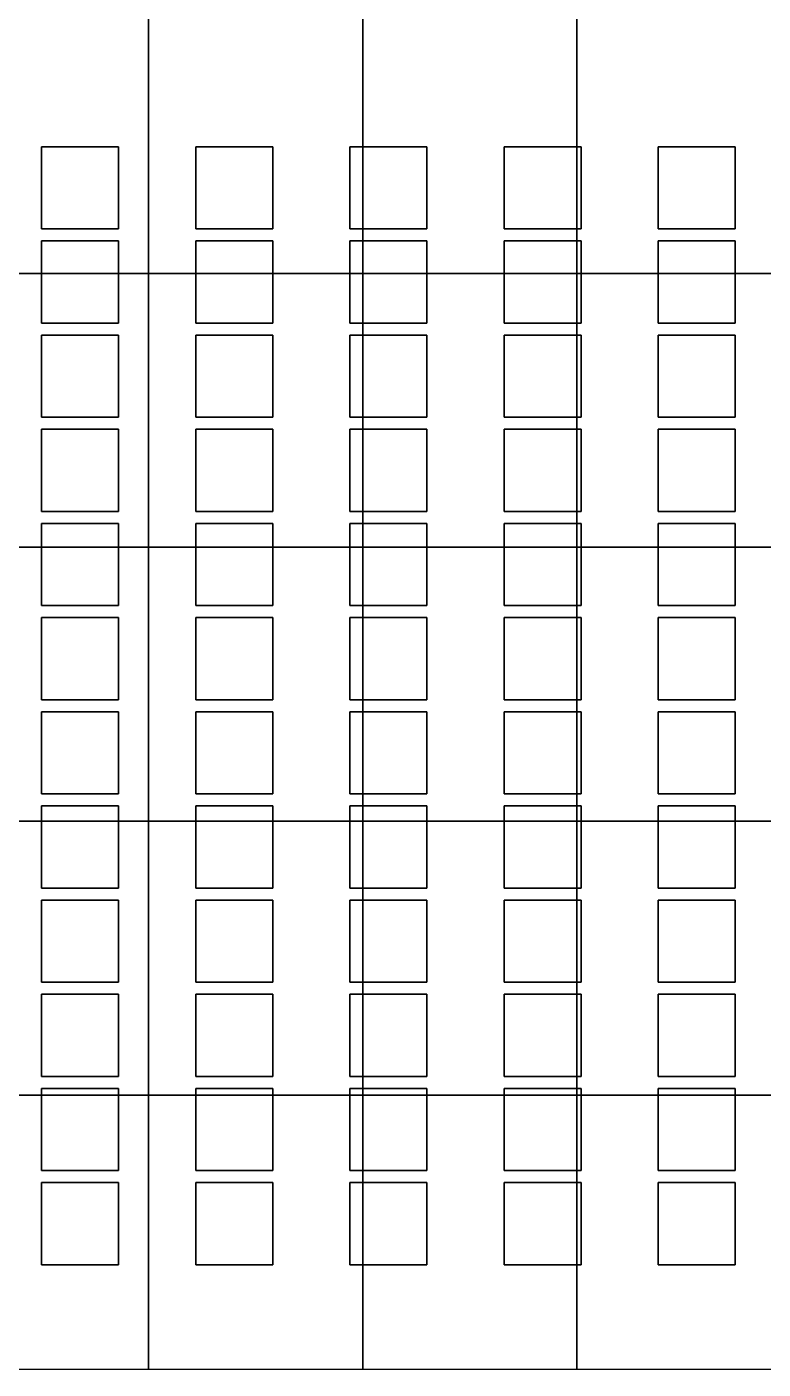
# Model space of a CAD drawing. Header units: millimetres. Extents: x -10000 to 28900, y -8000 to 8000.
# Drawn here: x 5289 to 9588, y -8000 to -160 of the extents above; entities that cross this region are included whole.
import ezdxf

# ---------------------------------------------------------------- set-up
doc = ezdxf.new("R2010")
doc.units = ezdxf.units.MM

msp = doc.modelspace()

# ---------------------------------------------------------------- linework, layer by layer
at = {"layer": 'FLOOR - STALLS'}
for points in [[(4750, -1600, 396.4), (6000, -1600, 485.7), (6000, 0, 485.7), (4750, 0, 396.4)], [(6000, -1600, 485.7), (7250, -1600, 575), (7250, 0, 575), (6000, 0, 485.7)], [(7250, -1600, 575), (8500, -1600, 664.3), (8500, 0, 664.3), (7250, 0, 575)], [(8500, -1600, 664.3), (9750, -1600, 753.6), (9750, 0, 753.6), (8500, 0, 664.3)], [(4750, -3200, 396.4), (6000, -3200, 485.7), (6000, -1600, 485.7), (4750, -1600, 396.4)], [(6000, -3200, 485.7), (7250, -3200, 575), (7250, -1600, 575), (6000, -1600, 485.7)], [(7250, -3200, 575), (8500, -3200, 664.3), (8500, -1600, 664.3), (7250, -1600, 575)], [(8500, -3200, 664.3), (9750, -3200, 753.6), (9750, -1600, 753.6), (8500, -1600, 664.3)], [(4750, -4800, 396.4), (6000, -4800, 485.7), (6000, -3200, 485.7), (4750, -3200, 396.4)], [(6000, -4800, 485.7), (7250, -4800, 575), (7250, -3200, 575), (6000, -3200, 485.7)], [(7250, -4800, 575), (8500, -4800, 664.3), (8500, -3200, 664.3), (7250, -3200, 575)], [(8500, -4800, 664.3), (9750, -4800, 753.6), (9750, -3200, 753.6), (8500, -3200, 664.3)], [(4750, -6400, 396.4), (6000, -6400, 485.7), (6000, -4800, 485.7), (4750, -4800, 396.4)], [(6000, -6400, 485.7), (7250, -6400, 575), (7250, -4800, 575), (6000, -4800, 485.7)], [(7250, -6400, 575), (8500, -6400, 664.3), (8500, -4800, 664.3), (7250, -4800, 575)], [(8500, -6400, 664.3), (9750, -6400, 753.6), (9750, -4800, 753.6), (8500, -4800, 664.3)], [(4750, -8000, 396.4), (6000, -8000, 485.7), (6000, -6400, 485.7), (4750, -6400, 396.4)], [(6000, -8000, 485.7), (7250, -8000, 575), (7250, -6400, 575), (6000, -6400, 485.7)], [(7250, -8000, 575), (8500, -8000, 664.3), (8500, -6400, 664.3), (7250, -6400, 575)], [(8500, -8000, 664.3), (9750, -8000, 753.6), (9750, -6400, 753.6), (8500, -6400, 664.3)]]:
    msp.add_3dface(points, dxfattribs=at)
at = {"layer": 'SEATING - STALLS'}
for points in [[(5375, -1340, 877.1), (5825, -1340, 877.1), (5825, -860, 877.1), (5375, -860, 877.1)], [(5375, -860, 457.1), (5825, -860, 457.1), (5825, -1340, 457.1), (5375, -1340, 457.1)], [(5825, -860, 457.1), (5375, -860, 457.1), (5375, -860, 877.1), (5825, -860, 877.1)], [(5375, -860, 457.1), (5375, -1340, 457.1), (5375, -1340, 877.1), (5375, -860, 877.1)], [(5825, -1340, 457.1), (5825, -860, 457.1), (5825, -860, 877.1), (5825, -1340, 877.1)], [(6275, -1340, 941.4), (6725, -1340, 941.4), (6725, -860, 941.4), (6275, -860, 941.4)], [(6275, -860, 521.4), (6725, -860, 521.4), (6725, -1340, 521.4), (6275, -1340, 521.4)], [(6725, -860, 521.4), (6275, -860, 521.4), (6275, -860, 941.4), (6725, -860, 941.4)], [(6275, -860, 521.4), (6275, -1340, 521.4), (6275, -1340, 941.4), (6275, -860, 941.4)], [(6725, -1340, 521.4), (6725, -860, 521.4), (6725, -860, 941.4), (6725, -1340, 941.4)], [(7175, -1340, 1005.7), (7625, -1340, 1005.7), (7625, -860, 1005.7), (7175, -860, 1005.7)], [(7175, -860, 585.7), (7625, -860, 585.7), (7625, -1340, 585.7), (7175, -1340, 585.7)], [(7625, -860, 585.7), (7175, -860, 585.7), (7175, -860, 1005.7), (7625, -860, 1005.7)], [(7175, -860, 585.7), (7175, -1340, 585.7), (7175, -1340, 1005.7), (7175, -860, 1005.7)], [(7625, -1340, 585.7), (7625, -860, 585.7), (7625, -860, 1005.7), (7625, -1340, 1005.7)], [(8075, -1340, 1070), (8525, -1340, 1070), (8525, -860, 1070), (8075, -860, 1070)], [(8075, -860, 650), (8525, -860, 650), (8525, -1340, 650), (8075, -1340, 650)], [(8525, -860, 650), (8075, -860, 650), (8075, -860, 1070), (8525, -860, 1070)], [(8075, -860, 650), (8075, -1340, 650), (8075, -1340, 1070), (8075, -860, 1070)], [(8525, -1340, 650), (8525, -860, 650), (8525, -860, 1070), (8525, -1340, 1070)], [(8975, -1340, 1134.3), (9425, -1340, 1134.3), (9425, -860, 1134.3), (8975, -860, 1134.3)], [(8975, -860, 714.3), (9425, -860, 714.3), (9425, -1340, 714.3), (8975, -1340, 714.3)], [(9425, -860, 714.3), (8975, -860, 714.3), (8975, -860, 1134.3), (9425, -860, 1134.3)], [(8975, -860, 714.3), (8975, -1340, 714.3), (8975, -1340, 1134.3), (8975, -860, 1134.3)], [(9425, -1340, 714.3), (9425, -860, 714.3), (9425, -860, 1134.3), (9425, -1340, 1134.3)], [(5375, -1340, 457.1), (5825, -1340, 457.1), (5825, -1340, 877.1), (5375, -1340, 877.1)], [(5375, -1890, 877.1), (5825, -1890, 877.1), (5825, -1410, 877.1), (5375, -1410, 877.1)], [(5375, -1410, 457.1), (5825, -1410, 457.1), (5825, -1890, 457.1), (5375, -1890, 457.1)], [(5825, -1410, 457.1), (5375, -1410, 457.1), (5375, -1410, 877.1), (5825, -1410, 877.1)], [(5375, -1410, 457.1), (5375, -1890, 457.1), (5375, -1890, 877.1), (5375, -1410, 877.1)], [(5825, -1890, 457.1), (5825, -1410, 457.1), (5825, -1410, 877.1), (5825, -1890, 877.1)], [(6275, -1340, 521.4), (6725, -1340, 521.4), (6725, -1340, 941.4), (6275, -1340, 941.4)], [(6275, -1890, 941.4), (6725, -1890, 941.4), (6725, -1410, 941.4), (6275, -1410, 941.4)], [(6275, -1410, 521.4), (6725, -1410, 521.4), (6725, -1890, 521.4), (6275, -1890, 521.4)], [(6725, -1410, 521.4), (6275, -1410, 521.4), (6275, -1410, 941.4), (6725, -1410, 941.4)], [(6275, -1410, 521.4), (6275, -1890, 521.4), (6275, -1890, 941.4), (6275, -1410, 941.4)], [(6725, -1890, 521.4), (6725, -1410, 521.4), (6725, -1410, 941.4), (6725, -1890, 941.4)], [(7175, -1340, 585.7), (7625, -1340, 585.7), (7625, -1340, 1005.7), (7175, -1340, 1005.7)], [(7175, -1890, 1005.7), (7625, -1890, 1005.7), (7625, -1410, 1005.7), (7175, -1410, 1005.7)], [(7175, -1410, 585.7), (7625, -1410, 585.7), (7625, -1890, 585.7), (7175, -1890, 585.7)], [(7625, -1410, 585.7), (7175, -1410, 585.7), (7175, -1410, 1005.7), (7625, -1410, 1005.7)], [(7175, -1410, 585.7), (7175, -1890, 585.7), (7175, -1890, 1005.7), (7175, -1410, 1005.7)], [(7625, -1890, 585.7), (7625, -1410, 585.7), (7625, -1410, 1005.7), (7625, -1890, 1005.7)], [(8075, -1340, 650), (8525, -1340, 650), (8525, -1340, 1070), (8075, -1340, 1070)], [(8075, -1890, 1070), (8525, -1890, 1070), (8525, -1410, 1070), (8075, -1410, 1070)], [(8075, -1410, 650), (8525, -1410, 650), (8525, -1890, 650), (8075, -1890, 650)], [(8525, -1410, 650), (8075, -1410, 650), (8075, -1410, 1070), (8525, -1410, 1070)], [(8075, -1410, 650), (8075, -1890, 650), (8075, -1890, 1070), (8075, -1410, 1070)], [(8525, -1890, 650), (8525, -1410, 650), (8525, -1410, 1070), (8525, -1890, 1070)], [(8975, -1340, 714.3), (9425, -1340, 714.3), (9425, -1340, 1134.3), (8975, -1340, 1134.3)], [(8975, -1890, 1134.3), (9425, -1890, 1134.3), (9425, -1410, 1134.3), (8975, -1410, 1134.3)], [(8975, -1410, 714.3), (9425, -1410, 714.3), (9425, -1890, 714.3), (8975, -1890, 714.3)], [(9425, -1410, 714.3), (8975, -1410, 714.3), (8975, -1410, 1134.3), (9425, -1410, 1134.3)], [(8975, -1410, 714.3), (8975, -1890, 714.3), (8975, -1890, 1134.3), (8975, -1410, 1134.3)], [(9425, -1890, 714.3), (9425, -1410, 714.3), (9425, -1410, 1134.3), (9425, -1890, 1134.3)], [(5375, -1890, 457.1), (5825, -1890, 457.1), (5825, -1890, 877.1), (5375, -1890, 877.1)], [(5375, -2440, 877.1), (5825, -2440, 877.1), (5825, -1960, 877.1), (5375, -1960, 877.1)], [(5375, -1960, 457.1), (5825, -1960, 457.1), (5825, -2440, 457.1), (5375, -2440, 457.1)], [(5825, -1960, 457.1), (5375, -1960, 457.1), (5375, -1960, 877.1), (5825, -1960, 877.1)], [(5375, -1960, 457.1), (5375, -2440, 457.1), (5375, -2440, 877.1), (5375, -1960, 877.1)], [(5825, -2440, 457.1), (5825, -1960, 457.1), (5825, -1960, 877.1), (5825, -2440, 877.1)], [(6275, -1890, 521.4), (6725, -1890, 521.4), (6725, -1890, 941.4), (6275, -1890, 941.4)], [(6275, -2440, 941.4), (6725, -2440, 941.4), (6725, -1960, 941.4), (6275, -1960, 941.4)], [(6275, -1960, 521.4), (6725, -1960, 521.4), (6725, -2440, 521.4), (6275, -2440, 521.4)], [(6725, -1960, 521.4), (6275, -1960, 521.4), (6275, -1960, 941.4), (6725, -1960, 941.4)], [(6275, -1960, 521.4), (6275, -2440, 521.4), (6275, -2440, 941.4), (6275, -1960, 941.4)], [(6725, -2440, 521.4), (6725, -1960, 521.4), (6725, -1960, 941.4), (6725, -2440, 941.4)], [(7175, -1890, 585.7), (7625, -1890, 585.7), (7625, -1890, 1005.7), (7175, -1890, 1005.7)], [(7175, -2440, 1005.7), (7625, -2440, 1005.7), (7625, -1960, 1005.7), (7175, -1960, 1005.7)], [(7175, -1960, 585.7), (7625, -1960, 585.7), (7625, -2440, 585.7), (7175, -2440, 585.7)], [(7625, -1960, 585.7), (7175, -1960, 585.7), (7175, -1960, 1005.7), (7625, -1960, 1005.7)], [(7175, -1960, 585.7), (7175, -2440, 585.7), (7175, -2440, 1005.7), (7175, -1960, 1005.7)], [(7625, -2440, 585.7), (7625, -1960, 585.7), (7625, -1960, 1005.7), (7625, -2440, 1005.7)], [(8075, -1890, 650), (8525, -1890, 650), (8525, -1890, 1070), (8075, -1890, 1070)], [(8075, -2440, 1070), (8525, -2440, 1070), (8525, -1960, 1070), (8075, -1960, 1070)], [(8075, -1960, 650), (8525, -1960, 650), (8525, -2440, 650), (8075, -2440, 650)], [(8525, -1960, 650), (8075, -1960, 650), (8075, -1960, 1070), (8525, -1960, 1070)], [(8075, -1960, 650), (8075, -2440, 650), (8075, -2440, 1070), (8075, -1960, 1070)], [(8525, -2440, 650), (8525, -1960, 650), (8525, -1960, 1070), (8525, -2440, 1070)], [(8975, -1890, 714.3), (9425, -1890, 714.3), (9425, -1890, 1134.3), (8975, -1890, 1134.3)], [(8975, -2440, 1134.3), (9425, -2440, 1134.3), (9425, -1960, 1134.3), (8975, -1960, 1134.3)], [(8975, -1960, 714.3), (9425, -1960, 714.3), (9425, -2440, 714.3), (8975, -2440, 714.3)], [(9425, -1960, 714.3), (8975, -1960, 714.3), (8975, -1960, 1134.3), (9425, -1960, 1134.3)], [(8975, -1960, 714.3), (8975, -2440, 714.3), (8975, -2440, 1134.3), (8975, -1960, 1134.3)], [(9425, -2440, 714.3), (9425, -1960, 714.3), (9425, -1960, 1134.3), (9425, -2440, 1134.3)], [(5375, -2440, 457.1), (5825, -2440, 457.1), (5825, -2440, 877.1), (5375, -2440, 877.1)], [(6275, -2440, 521.4), (6725, -2440, 521.4), (6725, -2440, 941.4), (6275, -2440, 941.4)], [(7175, -2440, 585.7), (7625, -2440, 585.7), (7625, -2440, 1005.7), (7175, -2440, 1005.7)], [(8075, -2440, 650), (8525, -2440, 650), (8525, -2440, 1070), (8075, -2440, 1070)], [(8975, -2440, 714.3), (9425, -2440, 714.3), (9425, -2440, 1134.3), (8975, -2440, 1134.3)], [(5375, -2990, 877.1), (5825, -2990, 877.1), (5825, -2510, 877.1), (5375, -2510, 877.1)], [(5375, -2510, 457.1), (5825, -2510, 457.1), (5825, -2990, 457.1), (5375, -2990, 457.1)], [(5825, -2510, 457.1), (5375, -2510, 457.1), (5375, -2510, 877.1), (5825, -2510, 877.1)], [(5375, -2510, 457.1), (5375, -2990, 457.1), (5375, -2990, 877.1), (5375, -2510, 877.1)], [(5825, -2990, 457.1), (5825, -2510, 457.1), (5825, -2510, 877.1), (5825, -2990, 877.1)], [(6275, -2990, 941.4), (6725, -2990, 941.4), (6725, -2510, 941.4), (6275, -2510, 941.4)], [(6275, -2510, 521.4), (6725, -2510, 521.4), (6725, -2990, 521.4), (6275, -2990, 521.4)], [(6725, -2510, 521.4), (6275, -2510, 521.4), (6275, -2510, 941.4), (6725, -2510, 941.4)], [(6275, -2510, 521.4), (6275, -2990, 521.4), (6275, -2990, 941.4), (6275, -2510, 941.4)], [(6725, -2990, 521.4), (6725, -2510, 521.4), (6725, -2510, 941.4), (6725, -2990, 941.4)], [(7175, -2990, 1005.7), (7625, -2990, 1005.7), (7625, -2510, 1005.7), (7175, -2510, 1005.7)], [(7175, -2510, 585.7), (7625, -2510, 585.7), (7625, -2990, 585.7), (7175, -2990, 585.7)], [(7625, -2510, 585.7), (7175, -2510, 585.7), (7175, -2510, 1005.7), (7625, -2510, 1005.7)], [(7175, -2510, 585.7), (7175, -2990, 585.7), (7175, -2990, 1005.7), (7175, -2510, 1005.7)], [(7625, -2990, 585.7), (7625, -2510, 585.7), (7625, -2510, 1005.7), (7625, -2990, 1005.7)], [(8075, -2990, 1070), (8525, -2990, 1070), (8525, -2510, 1070), (8075, -2510, 1070)], [(8075, -2510, 650), (8525, -2510, 650), (8525, -2990, 650), (8075, -2990, 650)], [(8525, -2510, 650), (8075, -2510, 650), (8075, -2510, 1070), (8525, -2510, 1070)], [(8075, -2510, 650), (8075, -2990, 650), (8075, -2990, 1070), (8075, -2510, 1070)], [(8525, -2990, 650), (8525, -2510, 650), (8525, -2510, 1070), (8525, -2990, 1070)], [(8975, -2990, 1134.3), (9425, -2990, 1134.3), (9425, -2510, 1134.3), (8975, -2510, 1134.3)], [(8975, -2510, 714.3), (9425, -2510, 714.3), (9425, -2990, 714.3), (8975, -2990, 714.3)], [(9425, -2510, 714.3), (8975, -2510, 714.3), (8975, -2510, 1134.3), (9425, -2510, 1134.3)], [(8975, -2510, 714.3), (8975, -2990, 714.3), (8975, -2990, 1134.3), (8975, -2510, 1134.3)], [(9425, -2990, 714.3), (9425, -2510, 714.3), (9425, -2510, 1134.3), (9425, -2990, 1134.3)], [(5375, -2990, 457.1), (5825, -2990, 457.1), (5825, -2990, 877.1), (5375, -2990, 877.1)], [(6275, -2990, 521.4), (6725, -2990, 521.4), (6725, -2990, 941.4), (6275, -2990, 941.4)], [(7175, -2990, 585.7), (7625, -2990, 585.7), (7625, -2990, 1005.7), (7175, -2990, 1005.7)], [(8075, -2990, 650), (8525, -2990, 650), (8525, -2990, 1070), (8075, -2990, 1070)], [(8975, -2990, 714.3), (9425, -2990, 714.3), (9425, -2990, 1134.3), (8975, -2990, 1134.3)], [(5375, -3540, 877.1), (5825, -3540, 877.1), (5825, -3060, 877.1), (5375, -3060, 877.1)], [(5375, -3060, 457.1), (5825, -3060, 457.1), (5825, -3540, 457.1), (5375, -3540, 457.1)], [(5825, -3060, 457.1), (5375, -3060, 457.1), (5375, -3060, 877.1), (5825, -3060, 877.1)], [(5375, -3060, 457.1), (5375, -3540, 457.1), (5375, -3540, 877.1), (5375, -3060, 877.1)], [(5825, -3540, 457.1), (5825, -3060, 457.1), (5825, -3060, 877.1), (5825, -3540, 877.1)], [(6275, -3540, 941.4), (6725, -3540, 941.4), (6725, -3060, 941.4), (6275, -3060, 941.4)], [(6275, -3060, 521.4), (6725, -3060, 521.4), (6725, -3540, 521.4), (6275, -3540, 521.4)], [(6725, -3060, 521.4), (6275, -3060, 521.4), (6275, -3060, 941.4), (6725, -3060, 941.4)], [(6275, -3060, 521.4), (6275, -3540, 521.4), (6275, -3540, 941.4), (6275, -3060, 941.4)], [(6725, -3540, 521.4), (6725, -3060, 521.4), (6725, -3060, 941.4), (6725, -3540, 941.4)], [(7175, -3540, 1005.7), (7625, -3540, 1005.7), (7625, -3060, 1005.7), (7175, -3060, 1005.7)], [(7175, -3060, 585.7), (7625, -3060, 585.7), (7625, -3540, 585.7), (7175, -3540, 585.7)], [(7625, -3060, 585.7), (7175, -3060, 585.7), (7175, -3060, 1005.7), (7625, -3060, 1005.7)], [(7175, -3060, 585.7), (7175, -3540, 585.7), (7175, -3540, 1005.7), (7175, -3060, 1005.7)], [(7625, -3540, 585.7), (7625, -3060, 585.7), (7625, -3060, 1005.7), (7625, -3540, 1005.7)], [(8075, -3540, 1070), (8525, -3540, 1070), (8525, -3060, 1070), (8075, -3060, 1070)], [(8075, -3060, 650), (8525, -3060, 650), (8525, -3540, 650), (8075, -3540, 650)], [(8525, -3060, 650), (8075, -3060, 650), (8075, -3060, 1070), (8525, -3060, 1070)], [(8075, -3060, 650), (8075, -3540, 650), (8075, -3540, 1070), (8075, -3060, 1070)], [(8525, -3540, 650), (8525, -3060, 650), (8525, -3060, 1070), (8525, -3540, 1070)], [(8975, -3540, 1134.3), (9425, -3540, 1134.3), (9425, -3060, 1134.3), (8975, -3060, 1134.3)], [(8975, -3060, 714.3), (9425, -3060, 714.3), (9425, -3540, 714.3), (8975, -3540, 714.3)], [(9425, -3060, 714.3), (8975, -3060, 714.3), (8975, -3060, 1134.3), (9425, -3060, 1134.3)], [(8975, -3060, 714.3), (8975, -3540, 714.3), (8975, -3540, 1134.3), (8975, -3060, 1134.3)], [(9425, -3540, 714.3), (9425, -3060, 714.3), (9425, -3060, 1134.3), (9425, -3540, 1134.3)], [(5375, -3540, 457.1), (5825, -3540, 457.1), (5825, -3540, 877.1), (5375, -3540, 877.1)], [(6275, -3540, 521.4), (6725, -3540, 521.4), (6725, -3540, 941.4), (6275, -3540, 941.4)], [(7175, -3540, 585.7), (7625, -3540, 585.7), (7625, -3540, 1005.7), (7175, -3540, 1005.7)], [(8075, -3540, 650), (8525, -3540, 650), (8525, -3540, 1070), (8075, -3540, 1070)], [(8975, -3540, 714.3), (9425, -3540, 714.3), (9425, -3540, 1134.3), (8975, -3540, 1134.3)], [(5375, -4090, 877.1), (5825, -4090, 877.1), (5825, -3610, 877.1), (5375, -3610, 877.1)], [(5375, -3610, 457.1), (5825, -3610, 457.1), (5825, -4090, 457.1), (5375, -4090, 457.1)], [(5825, -3610, 457.1), (5375, -3610, 457.1), (5375, -3610, 877.1), (5825, -3610, 877.1)], [(5375, -3610, 457.1), (5375, -4090, 457.1), (5375, -4090, 877.1), (5375, -3610, 877.1)], [(5825, -4090, 457.1), (5825, -3610, 457.1), (5825, -3610, 877.1), (5825, -4090, 877.1)], [(6275, -4090, 941.4), (6725, -4090, 941.4), (6725, -3610, 941.4), (6275, -3610, 941.4)], [(6275, -3610, 521.4), (6725, -3610, 521.4), (6725, -4090, 521.4), (6275, -4090, 521.4)], [(6725, -3610, 521.4), (6275, -3610, 521.4), (6275, -3610, 941.4), (6725, -3610, 941.4)], [(6275, -3610, 521.4), (6275, -4090, 521.4), (6275, -4090, 941.4), (6275, -3610, 941.4)], [(6725, -4090, 521.4), (6725, -3610, 521.4), (6725, -3610, 941.4), (6725, -4090, 941.4)], [(7175, -4090, 1005.7), (7625, -4090, 1005.7), (7625, -3610, 1005.7), (7175, -3610, 1005.7)], [(7175, -3610, 585.7), (7625, -3610, 585.7), (7625, -4090, 585.7), (7175, -4090, 585.7)], [(7625, -3610, 585.7), (7175, -3610, 585.7), (7175, -3610, 1005.7), (7625, -3610, 1005.7)], [(7175, -3610, 585.7), (7175, -4090, 585.7), (7175, -4090, 1005.7), (7175, -3610, 1005.7)], [(7625, -4090, 585.7), (7625, -3610, 585.7), (7625, -3610, 1005.7), (7625, -4090, 1005.7)], [(8075, -4090, 1070), (8525, -4090, 1070), (8525, -3610, 1070), (8075, -3610, 1070)], [(8075, -3610, 650), (8525, -3610, 650), (8525, -4090, 650), (8075, -4090, 650)], [(8525, -3610, 650), (8075, -3610, 650), (8075, -3610, 1070), (8525, -3610, 1070)], [(8075, -3610, 650), (8075, -4090, 650), (8075, -4090, 1070), (8075, -3610, 1070)], [(8525, -4090, 650), (8525, -3610, 650), (8525, -3610, 1070), (8525, -4090, 1070)], [(8975, -4090, 1134.3), (9425, -4090, 1134.3), (9425, -3610, 1134.3), (8975, -3610, 1134.3)], [(8975, -3610, 714.3), (9425, -3610, 714.3), (9425, -4090, 714.3), (8975, -4090, 714.3)], [(9425, -3610, 714.3), (8975, -3610, 714.3), (8975, -3610, 1134.3), (9425, -3610, 1134.3)], [(8975, -3610, 714.3), (8975, -4090, 714.3), (8975, -4090, 1134.3), (8975, -3610, 1134.3)], [(9425, -4090, 714.3), (9425, -3610, 714.3), (9425, -3610, 1134.3), (9425, -4090, 1134.3)], [(5375, -4090, 457.1), (5825, -4090, 457.1), (5825, -4090, 877.1), (5375, -4090, 877.1)], [(6275, -4090, 521.4), (6725, -4090, 521.4), (6725, -4090, 941.4), (6275, -4090, 941.4)], [(7175, -4090, 585.7), (7625, -4090, 585.7), (7625, -4090, 1005.7), (7175, -4090, 1005.7)], [(8075, -4090, 650), (8525, -4090, 650), (8525, -4090, 1070), (8075, -4090, 1070)], [(8975, -4090, 714.3), (9425, -4090, 714.3), (9425, -4090, 1134.3), (8975, -4090, 1134.3)], [(5375, -4640, 877.1), (5825, -4640, 877.1), (5825, -4160, 877.1), (5375, -4160, 877.1)], [(5375, -4160, 457.1), (5825, -4160, 457.1), (5825, -4640, 457.1), (5375, -4640, 457.1)], [(5825, -4160, 457.1), (5375, -4160, 457.1), (5375, -4160, 877.1), (5825, -4160, 877.1)], [(5375, -4160, 457.1), (5375, -4640, 457.1), (5375, -4640, 877.1), (5375, -4160, 877.1)], [(5825, -4640, 457.1), (5825, -4160, 457.1), (5825, -4160, 877.1), (5825, -4640, 877.1)], [(6275, -4640, 941.4), (6725, -4640, 941.4), (6725, -4160, 941.4), (6275, -4160, 941.4)], [(6275, -4160, 521.4), (6725, -4160, 521.4), (6725, -4640, 521.4), (6275, -4640, 521.4)], [(6725, -4160, 521.4), (6275, -4160, 521.4), (6275, -4160, 941.4), (6725, -4160, 941.4)], [(6275, -4160, 521.4), (6275, -4640, 521.4), (6275, -4640, 941.4), (6275, -4160, 941.4)], [(6725, -4640, 521.4), (6725, -4160, 521.4), (6725, -4160, 941.4), (6725, -4640, 941.4)], [(7175, -4640, 1005.7), (7625, -4640, 1005.7), (7625, -4160, 1005.7), (7175, -4160, 1005.7)], [(7175, -4160, 585.7), (7625, -4160, 585.7), (7625, -4640, 585.7), (7175, -4640, 585.7)], [(7625, -4160, 585.7), (7175, -4160, 585.7), (7175, -4160, 1005.7), (7625, -4160, 1005.7)], [(7175, -4160, 585.7), (7175, -4640, 585.7), (7175, -4640, 1005.7), (7175, -4160, 1005.7)], [(7625, -4640, 585.7), (7625, -4160, 585.7), (7625, -4160, 1005.7), (7625, -4640, 1005.7)], [(8075, -4640, 1070), (8525, -4640, 1070), (8525, -4160, 1070), (8075, -4160, 1070)], [(8075, -4160, 650), (8525, -4160, 650), (8525, -4640, 650), (8075, -4640, 650)], [(8525, -4160, 650), (8075, -4160, 650), (8075, -4160, 1070), (8525, -4160, 1070)], [(8075, -4160, 650), (8075, -4640, 650), (8075, -4640, 1070), (8075, -4160, 1070)], [(8525, -4640, 650), (8525, -4160, 650), (8525, -4160, 1070), (8525, -4640, 1070)], [(8975, -4640, 1134.3), (9425, -4640, 1134.3), (9425, -4160, 1134.3), (8975, -4160, 1134.3)], [(8975, -4160, 714.3), (9425, -4160, 714.3), (9425, -4640, 714.3), (8975, -4640, 714.3)], [(9425, -4160, 714.3), (8975, -4160, 714.3), (8975, -4160, 1134.3), (9425, -4160, 1134.3)], [(8975, -4160, 714.3), (8975, -4640, 714.3), (8975, -4640, 1134.3), (8975, -4160, 1134.3)], [(9425, -4640, 714.3), (9425, -4160, 714.3), (9425, -4160, 1134.3), (9425, -4640, 1134.3)], [(5375, -4640, 457.1), (5825, -4640, 457.1), (5825, -4640, 877.1), (5375, -4640, 877.1)], [(6275, -4640, 521.4), (6725, -4640, 521.4), (6725, -4640, 941.4), (6275, -4640, 941.4)], [(7175, -4640, 585.7), (7625, -4640, 585.7), (7625, -4640, 1005.7), (7175, -4640, 1005.7)], [(8075, -4640, 650), (8525, -4640, 650), (8525, -4640, 1070), (8075, -4640, 1070)], [(8975, -4640, 714.3), (9425, -4640, 714.3), (9425, -4640, 1134.3), (8975, -4640, 1134.3)], [(5375, -5190, 877.1), (5825, -5190, 877.1), (5825, -4710, 877.1), (5375, -4710, 877.1)], [(5375, -4710, 457.1), (5825, -4710, 457.1), (5825, -5190, 457.1), (5375, -5190, 457.1)], [(5825, -4710, 457.1), (5375, -4710, 457.1), (5375, -4710, 877.1), (5825, -4710, 877.1)], [(5375, -4710, 457.1), (5375, -5190, 457.1), (5375, -5190, 877.1), (5375, -4710, 877.1)], [(5825, -5190, 457.1), (5825, -4710, 457.1), (5825, -4710, 877.1), (5825, -5190, 877.1)], [(6275, -5190, 941.4), (6725, -5190, 941.4), (6725, -4710, 941.4), (6275, -4710, 941.4)], [(6275, -4710, 521.4), (6725, -4710, 521.4), (6725, -5190, 521.4), (6275, -5190, 521.4)], [(6725, -4710, 521.4), (6275, -4710, 521.4), (6275, -4710, 941.4), (6725, -4710, 941.4)], [(6275, -4710, 521.4), (6275, -5190, 521.4), (6275, -5190, 941.4), (6275, -4710, 941.4)], [(6725, -5190, 521.4), (6725, -4710, 521.4), (6725, -4710, 941.4), (6725, -5190, 941.4)], [(7175, -5190, 1005.7), (7625, -5190, 1005.7), (7625, -4710, 1005.7), (7175, -4710, 1005.7)], [(7175, -4710, 585.7), (7625, -4710, 585.7), (7625, -5190, 585.7), (7175, -5190, 585.7)], [(7625, -4710, 585.7), (7175, -4710, 585.7), (7175, -4710, 1005.7), (7625, -4710, 1005.7)], [(7175, -4710, 585.7), (7175, -5190, 585.7), (7175, -5190, 1005.7), (7175, -4710, 1005.7)], [(7625, -5190, 585.7), (7625, -4710, 585.7), (7625, -4710, 1005.7), (7625, -5190, 1005.7)], [(8075, -5190, 1070), (8525, -5190, 1070), (8525, -4710, 1070), (8075, -4710, 1070)], [(8075, -4710, 650), (8525, -4710, 650), (8525, -5190, 650), (8075, -5190, 650)], [(8525, -4710, 650), (8075, -4710, 650), (8075, -4710, 1070), (8525, -4710, 1070)], [(8075, -4710, 650), (8075, -5190, 650), (8075, -5190, 1070), (8075, -4710, 1070)], [(8525, -5190, 650), (8525, -4710, 650), (8525, -4710, 1070), (8525, -5190, 1070)], [(8975, -5190, 1134.3), (9425, -5190, 1134.3), (9425, -4710, 1134.3), (8975, -4710, 1134.3)], [(8975, -4710, 714.3), (9425, -4710, 714.3), (9425, -5190, 714.3), (8975, -5190, 714.3)], [(9425, -4710, 714.3), (8975, -4710, 714.3), (8975, -4710, 1134.3), (9425, -4710, 1134.3)], [(8975, -4710, 714.3), (8975, -5190, 714.3), (8975, -5190, 1134.3), (8975, -4710, 1134.3)], [(9425, -5190, 714.3), (9425, -4710, 714.3), (9425, -4710, 1134.3), (9425, -5190, 1134.3)], [(5375, -5190, 457.1), (5825, -5190, 457.1), (5825, -5190, 877.1), (5375, -5190, 877.1)], [(6275, -5190, 521.4), (6725, -5190, 521.4), (6725, -5190, 941.4), (6275, -5190, 941.4)], [(7175, -5190, 585.7), (7625, -5190, 585.7), (7625, -5190, 1005.7), (7175, -5190, 1005.7)], [(8075, -5190, 650), (8525, -5190, 650), (8525, -5190, 1070), (8075, -5190, 1070)], [(8975, -5190, 714.3), (9425, -5190, 714.3), (9425, -5190, 1134.3), (8975, -5190, 1134.3)], [(5375, -5740, 877.1), (5825, -5740, 877.1), (5825, -5260, 877.1), (5375, -5260, 877.1)], [(5375, -5260, 457.1), (5825, -5260, 457.1), (5825, -5740, 457.1), (5375, -5740, 457.1)], [(5825, -5260, 457.1), (5375, -5260, 457.1), (5375, -5260, 877.1), (5825, -5260, 877.1)], [(5375, -5260, 457.1), (5375, -5740, 457.1), (5375, -5740, 877.1), (5375, -5260, 877.1)], [(5825, -5740, 457.1), (5825, -5260, 457.1), (5825, -5260, 877.1), (5825, -5740, 877.1)], [(6275, -5740, 941.4), (6725, -5740, 941.4), (6725, -5260, 941.4), (6275, -5260, 941.4)], [(6275, -5260, 521.4), (6725, -5260, 521.4), (6725, -5740, 521.4), (6275, -5740, 521.4)], [(6725, -5260, 521.4), (6275, -5260, 521.4), (6275, -5260, 941.4), (6725, -5260, 941.4)], [(6275, -5260, 521.4), (6275, -5740, 521.4), (6275, -5740, 941.4), (6275, -5260, 941.4)], [(6725, -5740, 521.4), (6725, -5260, 521.4), (6725, -5260, 941.4), (6725, -5740, 941.4)], [(7175, -5740, 1005.7), (7625, -5740, 1005.7), (7625, -5260, 1005.7), (7175, -5260, 1005.7)], [(7175, -5260, 585.7), (7625, -5260, 585.7), (7625, -5740, 585.7), (7175, -5740, 585.7)], [(7625, -5260, 585.7), (7175, -5260, 585.7), (7175, -5260, 1005.7), (7625, -5260, 1005.7)], [(7175, -5260, 585.7), (7175, -5740, 585.7), (7175, -5740, 1005.7), (7175, -5260, 1005.7)], [(7625, -5740, 585.7), (7625, -5260, 585.7), (7625, -5260, 1005.7), (7625, -5740, 1005.7)], [(8075, -5740, 1070), (8525, -5740, 1070), (8525, -5260, 1070), (8075, -5260, 1070)], [(8075, -5260, 650), (8525, -5260, 650), (8525, -5740, 650), (8075, -5740, 650)], [(8525, -5260, 650), (8075, -5260, 650), (8075, -5260, 1070), (8525, -5260, 1070)], [(8075, -5260, 650), (8075, -5740, 650), (8075, -5740, 1070), (8075, -5260, 1070)], [(8525, -5740, 650), (8525, -5260, 650), (8525, -5260, 1070), (8525, -5740, 1070)], [(8975, -5740, 1134.3), (9425, -5740, 1134.3), (9425, -5260, 1134.3), (8975, -5260, 1134.3)], [(8975, -5260, 714.3), (9425, -5260, 714.3), (9425, -5740, 714.3), (8975, -5740, 714.3)], [(9425, -5260, 714.3), (8975, -5260, 714.3), (8975, -5260, 1134.3), (9425, -5260, 1134.3)], [(8975, -5260, 714.3), (8975, -5740, 714.3), (8975, -5740, 1134.3), (8975, -5260, 1134.3)], [(9425, -5740, 714.3), (9425, -5260, 714.3), (9425, -5260, 1134.3), (9425, -5740, 1134.3)], [(5375, -5740, 457.1), (5825, -5740, 457.1), (5825, -5740, 877.1), (5375, -5740, 877.1)], [(6275, -5740, 521.4), (6725, -5740, 521.4), (6725, -5740, 941.4), (6275, -5740, 941.4)], [(7175, -5740, 585.7), (7625, -5740, 585.7), (7625, -5740, 1005.7), (7175, -5740, 1005.7)], [(8075, -5740, 650), (8525, -5740, 650), (8525, -5740, 1070), (8075, -5740, 1070)], [(8975, -5740, 714.3), (9425, -5740, 714.3), (9425, -5740, 1134.3), (8975, -5740, 1134.3)], [(5375, -6290, 877.1), (5825, -6290, 877.1), (5825, -5810, 877.1), (5375, -5810, 877.1)], [(5375, -5810, 457.1), (5825, -5810, 457.1), (5825, -6290, 457.1), (5375, -6290, 457.1)], [(5825, -5810, 457.1), (5375, -5810, 457.1), (5375, -5810, 877.1), (5825, -5810, 877.1)], [(5375, -5810, 457.1), (5375, -6290, 457.1), (5375, -6290, 877.1), (5375, -5810, 877.1)], [(5825, -6290, 457.1), (5825, -5810, 457.1), (5825, -5810, 877.1), (5825, -6290, 877.1)], [(6275, -6290, 941.4), (6725, -6290, 941.4), (6725, -5810, 941.4), (6275, -5810, 941.4)], [(6275, -5810, 521.4), (6725, -5810, 521.4), (6725, -6290, 521.4), (6275, -6290, 521.4)], [(6725, -5810, 521.4), (6275, -5810, 521.4), (6275, -5810, 941.4), (6725, -5810, 941.4)], [(6275, -5810, 521.4), (6275, -6290, 521.4), (6275, -6290, 941.4), (6275, -5810, 941.4)], [(6725, -6290, 521.4), (6725, -5810, 521.4), (6725, -5810, 941.4), (6725, -6290, 941.4)], [(7175, -6290, 1005.7), (7625, -6290, 1005.7), (7625, -5810, 1005.7), (7175, -5810, 1005.7)], [(7175, -5810, 585.7), (7625, -5810, 585.7), (7625, -6290, 585.7), (7175, -6290, 585.7)], [(7625, -5810, 585.7), (7175, -5810, 585.7), (7175, -5810, 1005.7), (7625, -5810, 1005.7)], [(7175, -5810, 585.7), (7175, -6290, 585.7), (7175, -6290, 1005.7), (7175, -5810, 1005.7)], [(7625, -6290, 585.7), (7625, -5810, 585.7), (7625, -5810, 1005.7), (7625, -6290, 1005.7)], [(8075, -6290, 1070), (8525, -6290, 1070), (8525, -5810, 1070), (8075, -5810, 1070)], [(8075, -5810, 650), (8525, -5810, 650), (8525, -6290, 650), (8075, -6290, 650)], [(8525, -5810, 650), (8075, -5810, 650), (8075, -5810, 1070), (8525, -5810, 1070)], [(8075, -5810, 650), (8075, -6290, 650), (8075, -6290, 1070), (8075, -5810, 1070)], [(8525, -6290, 650), (8525, -5810, 650), (8525, -5810, 1070), (8525, -6290, 1070)], [(8975, -6290, 1134.3), (9425, -6290, 1134.3), (9425, -5810, 1134.3), (8975, -5810, 1134.3)], [(8975, -5810, 714.3), (9425, -5810, 714.3), (9425, -6290, 714.3), (8975, -6290, 714.3)], [(9425, -5810, 714.3), (8975, -5810, 714.3), (8975, -5810, 1134.3), (9425, -5810, 1134.3)], [(8975, -5810, 714.3), (8975, -6290, 714.3), (8975, -6290, 1134.3), (8975, -5810, 1134.3)], [(9425, -6290, 714.3), (9425, -5810, 714.3), (9425, -5810, 1134.3), (9425, -6290, 1134.3)], [(5375, -6290, 457.1), (5825, -6290, 457.1), (5825, -6290, 877.1), (5375, -6290, 877.1)], [(6275, -6290, 521.4), (6725, -6290, 521.4), (6725, -6290, 941.4), (6275, -6290, 941.4)], [(7175, -6290, 585.7), (7625, -6290, 585.7), (7625, -6290, 1005.7), (7175, -6290, 1005.7)], [(8075, -6290, 650), (8525, -6290, 650), (8525, -6290, 1070), (8075, -6290, 1070)], [(8975, -6290, 714.3), (9425, -6290, 714.3), (9425, -6290, 1134.3), (8975, -6290, 1134.3)], [(5375, -6840, 877.1), (5825, -6840, 877.1), (5825, -6360, 877.1), (5375, -6360, 877.1)], [(5375, -6360, 457.1), (5825, -6360, 457.1), (5825, -6840, 457.1), (5375, -6840, 457.1)], [(5825, -6360, 457.1), (5375, -6360, 457.1), (5375, -6360, 877.1), (5825, -6360, 877.1)], [(5375, -6360, 457.1), (5375, -6840, 457.1), (5375, -6840, 877.1), (5375, -6360, 877.1)], [(5825, -6840, 457.1), (5825, -6360, 457.1), (5825, -6360, 877.1), (5825, -6840, 877.1)], [(6275, -6840, 941.4), (6725, -6840, 941.4), (6725, -6360, 941.4), (6275, -6360, 941.4)], [(6275, -6360, 521.4), (6725, -6360, 521.4), (6725, -6840, 521.4), (6275, -6840, 521.4)], [(6725, -6360, 521.4), (6275, -6360, 521.4), (6275, -6360, 941.4), (6725, -6360, 941.4)], [(6275, -6360, 521.4), (6275, -6840, 521.4), (6275, -6840, 941.4), (6275, -6360, 941.4)], [(6725, -6840, 521.4), (6725, -6360, 521.4), (6725, -6360, 941.4), (6725, -6840, 941.4)], [(7175, -6840, 1005.7), (7625, -6840, 1005.7), (7625, -6360, 1005.7), (7175, -6360, 1005.7)], [(7175, -6360, 585.7), (7625, -6360, 585.7), (7625, -6840, 585.7), (7175, -6840, 585.7)], [(7625, -6360, 585.7), (7175, -6360, 585.7), (7175, -6360, 1005.7), (7625, -6360, 1005.7)], [(7175, -6360, 585.7), (7175, -6840, 585.7), (7175, -6840, 1005.7), (7175, -6360, 1005.7)], [(7625, -6840, 585.7), (7625, -6360, 585.7), (7625, -6360, 1005.7), (7625, -6840, 1005.7)], [(8075, -6840, 1070), (8525, -6840, 1070), (8525, -6360, 1070), (8075, -6360, 1070)], [(8075, -6360, 650), (8525, -6360, 650), (8525, -6840, 650), (8075, -6840, 650)], [(8525, -6360, 650), (8075, -6360, 650), (8075, -6360, 1070), (8525, -6360, 1070)], [(8075, -6360, 650), (8075, -6840, 650), (8075, -6840, 1070), (8075, -6360, 1070)], [(8525, -6840, 650), (8525, -6360, 650), (8525, -6360, 1070), (8525, -6840, 1070)], [(8975, -6840, 1134.3), (9425, -6840, 1134.3), (9425, -6360, 1134.3), (8975, -6360, 1134.3)], [(8975, -6360, 714.3), (9425, -6360, 714.3), (9425, -6840, 714.3), (8975, -6840, 714.3)], [(9425, -6360, 714.3), (8975, -6360, 714.3), (8975, -6360, 1134.3), (9425, -6360, 1134.3)], [(8975, -6360, 714.3), (8975, -6840, 714.3), (8975, -6840, 1134.3), (8975, -6360, 1134.3)], [(9425, -6840, 714.3), (9425, -6360, 714.3), (9425, -6360, 1134.3), (9425, -6840, 1134.3)], [(5375, -6840, 457.1), (5825, -6840, 457.1), (5825, -6840, 877.1), (5375, -6840, 877.1)], [(6275, -6840, 521.4), (6725, -6840, 521.4), (6725, -6840, 941.4), (6275, -6840, 941.4)], [(7175, -6840, 585.7), (7625, -6840, 585.7), (7625, -6840, 1005.7), (7175, -6840, 1005.7)], [(8075, -6840, 650), (8525, -6840, 650), (8525, -6840, 1070), (8075, -6840, 1070)], [(8975, -6840, 714.3), (9425, -6840, 714.3), (9425, -6840, 1134.3), (8975, -6840, 1134.3)], [(5375, -7390, 877.1), (5825, -7390, 877.1), (5825, -6910, 877.1), (5375, -6910, 877.1)], [(5375, -6910, 457.1), (5825, -6910, 457.1), (5825, -7390, 457.1), (5375, -7390, 457.1)], [(5825, -6910, 457.1), (5375, -6910, 457.1), (5375, -6910, 877.1), (5825, -6910, 877.1)], [(5375, -6910, 457.1), (5375, -7390, 457.1), (5375, -7390, 877.1), (5375, -6910, 877.1)], [(5825, -7390, 457.1), (5825, -6910, 457.1), (5825, -6910, 877.1), (5825, -7390, 877.1)], [(6275, -7390, 941.4), (6725, -7390, 941.4), (6725, -6910, 941.4), (6275, -6910, 941.4)], [(6275, -6910, 521.4), (6725, -6910, 521.4), (6725, -7390, 521.4), (6275, -7390, 521.4)], [(6725, -6910, 521.4), (6275, -6910, 521.4), (6275, -6910, 941.4), (6725, -6910, 941.4)], [(6275, -6910, 521.4), (6275, -7390, 521.4), (6275, -7390, 941.4), (6275, -6910, 941.4)], [(6725, -7390, 521.4), (6725, -6910, 521.4), (6725, -6910, 941.4), (6725, -7390, 941.4)], [(7175, -7390, 1005.7), (7625, -7390, 1005.7), (7625, -6910, 1005.7), (7175, -6910, 1005.7)], [(7175, -6910, 585.7), (7625, -6910, 585.7), (7625, -7390, 585.7), (7175, -7390, 585.7)], [(7625, -6910, 585.7), (7175, -6910, 585.7), (7175, -6910, 1005.7), (7625, -6910, 1005.7)], [(7175, -6910, 585.7), (7175, -7390, 585.7), (7175, -7390, 1005.7), (7175, -6910, 1005.7)], [(7625, -7390, 585.7), (7625, -6910, 585.7), (7625, -6910, 1005.7), (7625, -7390, 1005.7)], [(8075, -7390, 1070), (8525, -7390, 1070), (8525, -6910, 1070), (8075, -6910, 1070)], [(8075, -6910, 650), (8525, -6910, 650), (8525, -7390, 650), (8075, -7390, 650)], [(8525, -6910, 650), (8075, -6910, 650), (8075, -6910, 1070), (8525, -6910, 1070)], [(8075, -6910, 650), (8075, -7390, 650), (8075, -7390, 1070), (8075, -6910, 1070)], [(8525, -7390, 650), (8525, -6910, 650), (8525, -6910, 1070), (8525, -7390, 1070)], [(8975, -7390, 1134.3), (9425, -7390, 1134.3), (9425, -6910, 1134.3), (8975, -6910, 1134.3)], [(8975, -6910, 714.3), (9425, -6910, 714.3), (9425, -7390, 714.3), (8975, -7390, 714.3)], [(9425, -6910, 714.3), (8975, -6910, 714.3), (8975, -6910, 1134.3), (9425, -6910, 1134.3)], [(8975, -6910, 714.3), (8975, -7390, 714.3), (8975, -7390, 1134.3), (8975, -6910, 1134.3)], [(9425, -7390, 714.3), (9425, -6910, 714.3), (9425, -6910, 1134.3), (9425, -7390, 1134.3)], [(5375, -7390, 457.1), (5825, -7390, 457.1), (5825, -7390, 877.1), (5375, -7390, 877.1)], [(6275, -7390, 521.4), (6725, -7390, 521.4), (6725, -7390, 941.4), (6275, -7390, 941.4)], [(7175, -7390, 585.7), (7625, -7390, 585.7), (7625, -7390, 1005.7), (7175, -7390, 1005.7)], [(8075, -7390, 650), (8525, -7390, 650), (8525, -7390, 1070), (8075, -7390, 1070)], [(8975, -7390, 714.3), (9425, -7390, 714.3), (9425, -7390, 1134.3), (8975, -7390, 1134.3)]]:
    msp.add_3dface(points, dxfattribs=at)

doc.saveas('drawing.dxf')
